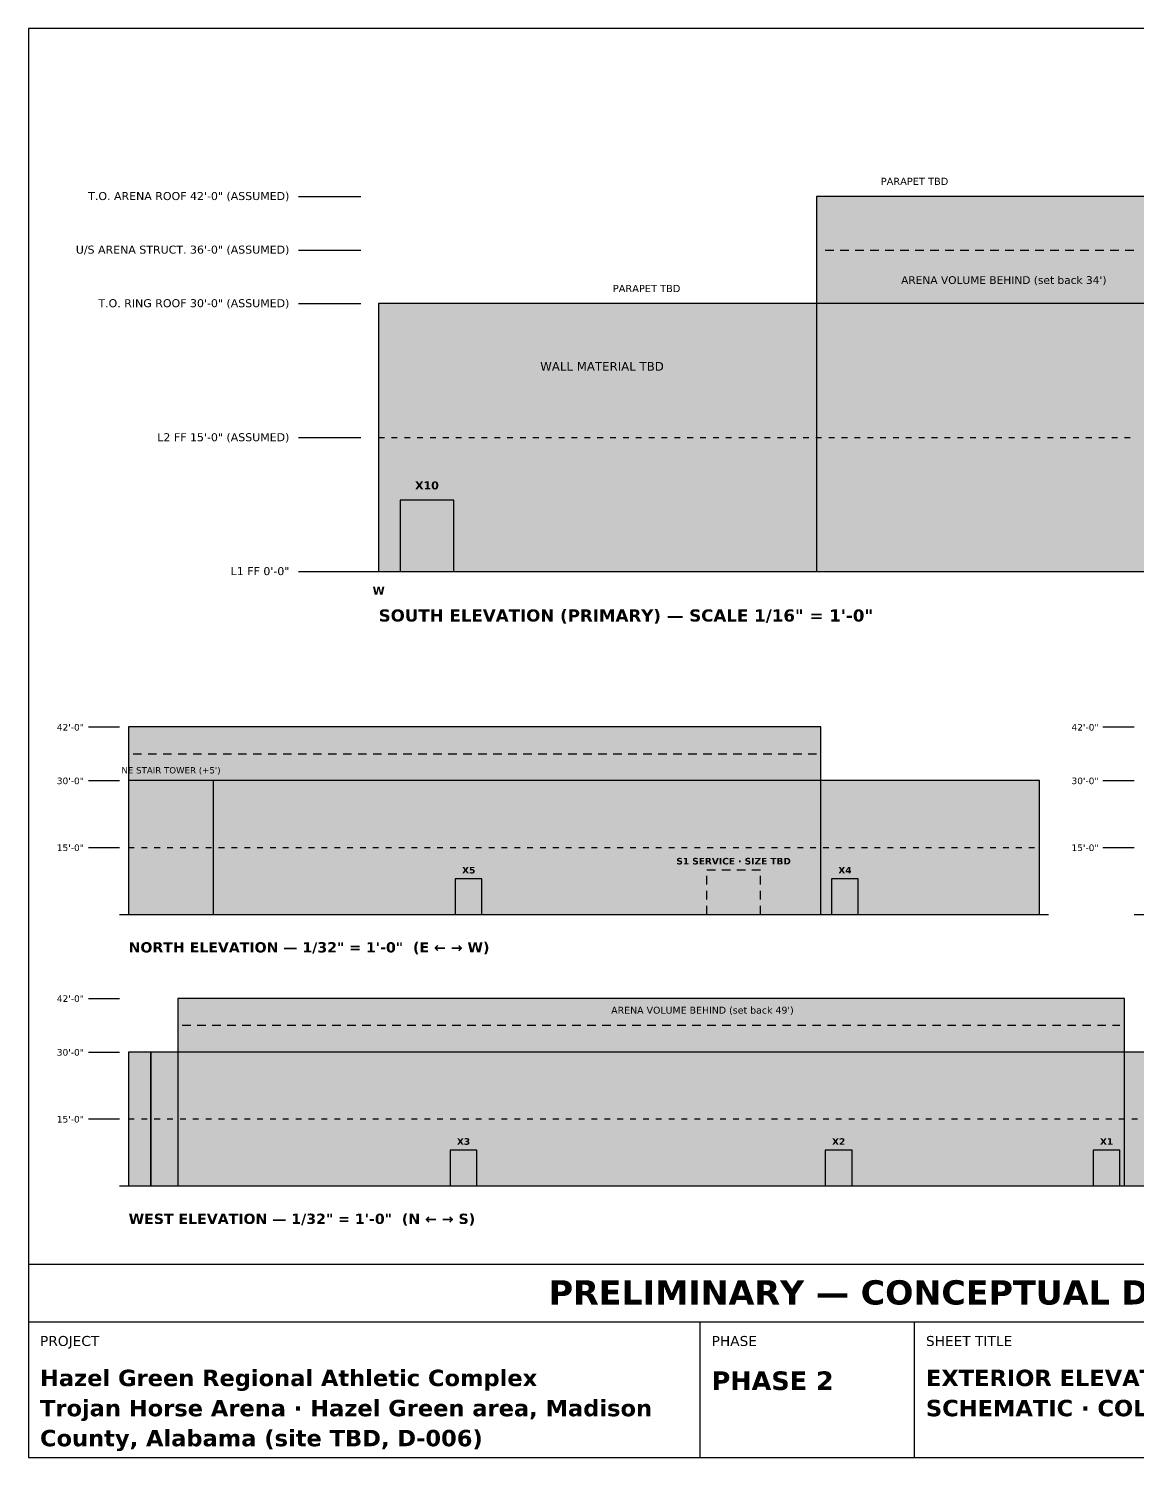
# Model space of a CAD drawing. Header units: inches. Extents: x 0.5 to 16.5, y 0.5 to 10.5.
# Drawn here: x 0.5 to 8.26, y 0.5 to 10.5 of the extents above; entities that cross this region are included whole.
import ezdxf
from ezdxf.enums import TextEntityAlignment as Align

# ---------------------------------------------------------------- set-up
doc = ezdxf.new("R2010")
doc.units = ezdxf.units.IN
doc.header["$MEASUREMENT"] = 0
for name, color, linetype in [('A-ELEV-DATM', 7, 'Continuous'), ('A-ELEV-DOOR', 7, 'Continuous'), ('A-ELEV-FILL', 7, 'Continuous'), ('A-ELEV-HIDN', 7, 'Continuous'), ('A-ELEV-IDEN', 7, 'Continuous'), ('A-ELEV-OTLN', 7, 'Continuous'), ('G-ANNO-TTLB', 7, 'Continuous')]:
    doc.layers.add(name, color=color, linetype=linetype)
doc.styles.add('KS-BOLD', font='DejaVuSans-Bold.ttf')
doc.styles.add('KS-REG', font='DejaVuSans.ttf')

msp = doc.modelspace()

# ---------------------------------------------------------------- hatches: boundary and pattern name
at = {"layer": 'A-ELEV-DOOR', "true_color": 0x5a5a5a}
for points in [[(3.1, 6.7), (3.475, 6.7), (3.475, 7.2), (3.1, 7.2)], [(3.486, 4.3), (3.673, 4.3), (3.673, 4.55), (3.486, 4.55)], [(6.119, 4.3), (6.306, 4.3), (6.306, 4.55), (6.119, 4.55)], [(3.45, 2.4), (3.638, 2.4), (3.638, 2.65), (3.45, 2.65)], [(6.075, 2.4), (6.263, 2.4), (6.263, 2.65), (6.075, 2.65)], [(7.95, 2.4), (8.137, 2.4), (8.137, 2.65), (7.95, 2.65)]]:
    msp.add_hatch(color=7, dxfattribs=at).paths.add_polyline_path(points)
at = {"layer": 'A-ELEV-FILL', "true_color": 0xcdcdcd}
for points in [[(6.013, 6.7), (15.7, 6.7), (15.7, 9.325), (6.013, 9.325)], [(1.2, 4.3), (6.044, 4.3), (6.044, 5.612), (1.2, 5.612)], [(1.544, 2.4), (8.169, 2.4), (8.169, 3.712), (1.544, 3.712)]]:
    msp.add_hatch(color=7, dxfattribs=at).paths.add_polyline_path(points)
at = {"layer": 'A-ELEV-FILL', "true_color": 0xe4e4e4}
for points in [[(2.95, 6.7), (15.7, 6.7), (15.7, 8.575), (2.95, 8.575)], [(1.2, 4.3), (7.575, 4.3), (7.575, 5.237), (1.2, 5.237)], [(1.2, 4.3), (1.794, 4.3), (1.794, 5.237), (1.2, 5.237)], [(1.2, 2.4), (1.356, 2.4), (1.356, 3.337), (1.2, 3.337)], [(1.356, 2.4), (9.231, 2.4), (9.231, 3.337), (1.356, 3.337)]]:
    msp.add_hatch(color=7, dxfattribs=at).paths.add_polyline_path(points)

# ---------------------------------------------------------------- linework, layer by layer
at = {"layer": 'A-ELEV-DATM'}
for p, q in [((2.388, 9.325), (2.825, 9.325)), ((2.388, 8.95), (2.825, 8.95)), ((2.388, 8.575), (2.825, 8.575)), ((2.388, 7.638), (2.825, 7.638)), ((2.388, 6.7), (2.825, 6.7)), ((0.919, 5.612), (1.137, 5.612)), ((8.019, 5.612), (8.238, 5.612)), ((0.919, 5.237), (1.137, 5.237)), ((8.019, 5.237), (8.238, 5.237)), ((0.919, 4.769), (1.137, 4.769)), ((8.019, 4.769), (8.238, 4.769)), ((0.919, 3.712), (1.137, 3.712)), ((0.919, 3.337), (1.137, 3.337)), ((0.919, 2.869), (1.137, 2.869))]:
    msp.add_line(p, q, dxfattribs=at)
at = {"layer": 'A-ELEV-DOOR'}
for p, q in [((5.247, 4.612), (5.307, 4.612)), ((5.352, 4.612), (5.412, 4.612)), ((5.457, 4.612), (5.517, 4.612)), ((5.562, 4.612), (5.622, 4.612)), ((5.247, 4.51), (5.247, 4.57)), ((5.622, 4.51), (5.622, 4.57)), ((5.247, 4.405), (5.247, 4.465)), ((5.622, 4.405), (5.622, 4.465)), ((5.247, 4.3), (5.247, 4.36)), ((5.622, 4.3), (5.622, 4.36))]:
    msp.add_line(p, q, dxfattribs=at)
for points in [[(3.1, 6.7), (3.475, 6.7), (3.475, 7.2), (3.1, 7.2)], [(3.486, 4.3), (3.673, 4.3), (3.673, 4.55), (3.486, 4.55)], [(6.119, 4.3), (6.306, 4.3), (6.306, 4.55), (6.119, 4.55)], [(3.45, 2.4), (3.638, 2.4), (3.638, 2.65), (3.45, 2.65)], [(6.075, 2.4), (6.263, 2.4), (6.263, 2.65), (6.075, 2.65)], [(7.95, 2.4), (8.137, 2.4), (8.137, 2.65), (7.95, 2.65)]]:
    msp.add_lwpolyline(points, close=True, dxfattribs=at)
at = {"layer": 'A-ELEV-HIDN'}
for p, q in [((6.075, 8.95), (6.135, 8.95)), ((6.18, 8.95), (6.24, 8.95)), ((6.285, 8.95), (6.345, 8.95)), ((6.39, 8.95), (6.45, 8.95)), ((6.495, 8.95), (6.555, 8.95)), ((6.6, 8.95), (6.66, 8.95)), ((6.705, 8.95), (6.765, 8.95)), ((6.81, 8.95), (6.87, 8.95)), ((6.915, 8.95), (6.975, 8.95)), ((7.02, 8.95), (7.08, 8.95)), ((7.125, 8.95), (7.185, 8.95)), ((7.23, 8.95), (7.29, 8.95)), ((7.335, 8.95), (7.395, 8.95)), ((7.44, 8.95), (7.5, 8.95)), ((7.545, 8.95), (7.605, 8.95)), ((7.65, 8.95), (7.71, 8.95)), ((7.755, 8.95), (7.815, 8.95)), ((7.86, 8.95), (7.92, 8.95)), ((7.965, 8.95), (8.025, 8.95)), ((8.07, 8.95), (8.13, 8.95)), ((8.175, 8.95), (8.235, 8.95)), ((2.95, 7.638), (2.99, 7.638)), ((3.04, 7.638), (3.08, 7.638)), ((3.13, 7.638), (3.17, 7.638)), ((3.22, 7.638), (3.26, 7.638)), ((3.31, 7.638), (3.35, 7.638)), ((3.4, 7.638), (3.44, 7.638)), ((3.49, 7.638), (3.53, 7.638)), ((3.58, 7.638), (3.62, 7.638)), ((3.67, 7.638), (3.71, 7.638)), ((3.76, 7.638), (3.8, 7.638)), ((3.85, 7.638), (3.89, 7.638)), ((3.94, 7.638), (3.98, 7.638)), ((4.03, 7.638), (4.07, 7.638)), ((4.12, 7.638), (4.16, 7.638)), ((4.21, 7.638), (4.25, 7.638)), ((4.3, 7.638), (4.34, 7.638)), ((4.39, 7.638), (4.43, 7.638)), ((4.48, 7.638), (4.52, 7.638)), ((4.57, 7.638), (4.61, 7.638)), ((4.66, 7.638), (4.7, 7.638)), ((4.75, 7.638), (4.79, 7.638)), ((4.84, 7.638), (4.88, 7.638)), ((4.93, 7.638), (4.97, 7.638)), ((5.02, 7.638), (5.06, 7.638)), ((5.11, 7.638), (5.15, 7.638)), ((5.2, 7.638), (5.24, 7.638)), ((5.29, 7.638), (5.33, 7.638)), ((5.38, 7.638), (5.42, 7.638)), ((5.47, 7.638), (5.51, 7.638)), ((5.56, 7.638), (5.6, 7.638)), ((5.65, 7.638), (5.69, 7.638)), ((5.74, 7.638), (5.78, 7.638)), ((5.83, 7.638), (5.87, 7.638)), ((5.92, 7.638), (5.96, 7.638)), ((6.01, 7.638), (6.05, 7.638)), ((6.1, 7.638), (6.14, 7.638)), ((6.19, 7.638), (6.23, 7.638)), ((6.28, 7.638), (6.32, 7.638)), ((6.37, 7.638), (6.41, 7.638)), ((6.46, 7.638), (6.5, 7.638)), ((6.55, 7.638), (6.59, 7.638)), ((6.64, 7.638), (6.68, 7.638)), ((6.73, 7.638), (6.77, 7.638)), ((6.82, 7.638), (6.86, 7.638)), ((6.91, 7.638), (6.95, 7.638)), ((7, 7.638), (7.04, 7.638)), ((7.09, 7.638), (7.13, 7.638)), ((7.18, 7.638), (7.22, 7.638)), ((7.27, 7.638), (7.31, 7.638)), ((7.36, 7.638), (7.4, 7.638)), ((7.45, 7.638), (7.49, 7.638)), ((7.54, 7.638), (7.58, 7.638)), ((7.63, 7.638), (7.67, 7.638)), ((7.72, 7.638), (7.76, 7.638)), ((7.81, 7.638), (7.85, 7.638)), ((7.9, 7.638), (7.94, 7.638)), ((7.99, 7.638), (8.03, 7.638)), ((8.08, 7.638), (8.12, 7.638)), ((8.17, 7.638), (8.21, 7.638)), ((1.231, 5.425), (1.291, 5.425)), ((1.336, 5.425), (1.396, 5.425)), ((1.441, 5.425), (1.501, 5.425)), ((1.546, 5.425), (1.606, 5.425)), ((1.651, 5.425), (1.711, 5.425)), ((1.756, 5.425), (1.816, 5.425)), ((1.861, 5.425), (1.921, 5.425)), ((1.966, 5.425), (2.026, 5.425)), ((2.071, 5.425), (2.131, 5.425)), ((2.176, 5.425), (2.236, 5.425)), ((2.281, 5.425), (2.341, 5.425)), ((2.386, 5.425), (2.446, 5.425)), ((2.491, 5.425), (2.551, 5.425)), ((2.596, 5.425), (2.656, 5.425)), ((2.701, 5.425), (2.761, 5.425)), ((2.806, 5.425), (2.866, 5.425)), ((2.911, 5.425), (2.971, 5.425)), ((3.016, 5.425), (3.076, 5.425)), ((3.121, 5.425), (3.181, 5.425)), ((3.226, 5.425), (3.286, 5.425)), ((3.331, 5.425), (3.391, 5.425)), ((3.436, 5.425), (3.496, 5.425)), ((3.541, 5.425), (3.601, 5.425)), ((3.646, 5.425), (3.706, 5.425)), ((3.751, 5.425), (3.811, 5.425)), ((3.856, 5.425), (3.916, 5.425)), ((3.961, 5.425), (4.021, 5.425)), ((4.066, 5.425), (4.126, 5.425)), ((4.171, 5.425), (4.231, 5.425)), ((4.276, 5.425), (4.336, 5.425)), ((4.381, 5.425), (4.441, 5.425)), ((4.486, 5.425), (4.546, 5.425)), ((4.591, 5.425), (4.651, 5.425)), ((4.696, 5.425), (4.756, 5.425)), ((4.801, 5.425), (4.861, 5.425)), ((4.906, 5.425), (4.966, 5.425)), ((5.011, 5.425), (5.071, 5.425)), ((5.116, 5.425), (5.176, 5.425)), ((5.221, 5.425), (5.281, 5.425)), ((5.326, 5.425), (5.386, 5.425)), ((5.431, 5.425), (5.491, 5.425)), ((5.536, 5.425), (5.596, 5.425)), ((5.641, 5.425), (5.701, 5.425)), ((5.746, 5.425), (5.806, 5.425)), ((5.851, 5.425), (5.911, 5.425)), ((5.956, 5.425), (6.013, 5.425)), ((1.2, 4.769), (1.24, 4.769)), ((1.29, 4.769), (1.33, 4.769)), ((1.38, 4.769), (1.42, 4.769)), ((1.47, 4.769), (1.51, 4.769)), ((1.56, 4.769), (1.6, 4.769)), ((1.65, 4.769), (1.69, 4.769)), ((1.74, 4.769), (1.78, 4.769)), ((1.83, 4.769), (1.87, 4.769)), ((1.92, 4.769), (1.96, 4.769)), ((2.01, 4.769), (2.05, 4.769)), ((2.1, 4.769), (2.14, 4.769)), ((2.19, 4.769), (2.23, 4.769)), ((2.28, 4.769), (2.32, 4.769)), ((2.37, 4.769), (2.41, 4.769)), ((2.46, 4.769), (2.5, 4.769)), ((2.55, 4.769), (2.59, 4.769)), ((2.64, 4.769), (2.68, 4.769)), ((2.73, 4.769), (2.77, 4.769)), ((2.82, 4.769), (2.86, 4.769)), ((2.91, 4.769), (2.95, 4.769)), ((3, 4.769), (3.04, 4.769)), ((3.09, 4.769), (3.13, 4.769)), ((3.18, 4.769), (3.22, 4.769)), ((3.27, 4.769), (3.31, 4.769)), ((3.36, 4.769), (3.4, 4.769)), ((3.45, 4.769), (3.49, 4.769)), ((3.54, 4.769), (3.58, 4.769)), ((3.63, 4.769), (3.67, 4.769)), ((3.72, 4.769), (3.76, 4.769)), ((3.81, 4.769), (3.85, 4.769)), ((3.9, 4.769), (3.94, 4.769)), ((3.99, 4.769), (4.03, 4.769)), ((4.08, 4.769), (4.12, 4.769)), ((4.17, 4.769), (4.21, 4.769)), ((4.26, 4.769), (4.3, 4.769)), ((4.35, 4.769), (4.39, 4.769)), ((4.44, 4.769), (4.48, 4.769)), ((4.53, 4.769), (4.57, 4.769)), ((4.62, 4.769), (4.66, 4.769)), ((4.71, 4.769), (4.75, 4.769)), ((4.8, 4.769), (4.84, 4.769)), ((4.89, 4.769), (4.93, 4.769)), ((4.98, 4.769), (5.02, 4.769)), ((5.07, 4.769), (5.11, 4.769)), ((5.16, 4.769), (5.2, 4.769)), ((5.25, 4.769), (5.29, 4.769)), ((5.34, 4.769), (5.38, 4.769)), ((5.43, 4.769), (5.47, 4.769)), ((5.52, 4.769), (5.56, 4.769)), ((5.61, 4.769), (5.65, 4.769)), ((5.7, 4.769), (5.74, 4.769)), ((5.79, 4.769), (5.83, 4.769)), ((5.88, 4.769), (5.92, 4.769)), ((5.97, 4.769), (6.01, 4.769)), ((6.06, 4.769), (6.1, 4.769)), ((6.15, 4.769), (6.19, 4.769)), ((6.24, 4.769), (6.28, 4.769)), ((6.33, 4.769), (6.37, 4.769)), ((6.42, 4.769), (6.46, 4.769)), ((6.51, 4.769), (6.55, 4.769)), ((6.6, 4.769), (6.64, 4.769)), ((6.69, 4.769), (6.73, 4.769)), ((6.78, 4.769), (6.82, 4.769)), ((6.87, 4.769), (6.91, 4.769)), ((6.96, 4.769), (7, 4.769)), ((7.05, 4.769), (7.09, 4.769)), ((7.14, 4.769), (7.18, 4.769)), ((7.23, 4.769), (7.27, 4.769)), ((7.32, 4.769), (7.36, 4.769)), ((7.41, 4.769), (7.45, 4.769)), ((7.5, 4.769), (7.54, 4.769)), ((1.575, 3.525), (1.635, 3.525)), ((1.68, 3.525), (1.74, 3.525)), ((1.785, 3.525), (1.845, 3.525)), ((1.89, 3.525), (1.95, 3.525)), ((1.995, 3.525), (2.055, 3.525)), ((2.1, 3.525), (2.16, 3.525)), ((2.205, 3.525), (2.265, 3.525)), ((2.31, 3.525), (2.37, 3.525)), ((2.415, 3.525), (2.475, 3.525)), ((2.52, 3.525), (2.58, 3.525)), ((2.625, 3.525), (2.685, 3.525)), ((2.73, 3.525), (2.79, 3.525)), ((2.835, 3.525), (2.895, 3.525)), ((2.94, 3.525), (3, 3.525)), ((3.045, 3.525), (3.105, 3.525)), ((3.15, 3.525), (3.21, 3.525)), ((3.255, 3.525), (3.315, 3.525)), ((3.36, 3.525), (3.42, 3.525)), ((3.465, 3.525), (3.525, 3.525)), ((3.57, 3.525), (3.63, 3.525)), ((3.675, 3.525), (3.735, 3.525)), ((3.78, 3.525), (3.84, 3.525)), ((3.885, 3.525), (3.945, 3.525)), ((3.99, 3.525), (4.05, 3.525)), ((4.095, 3.525), (4.155, 3.525)), ((4.2, 3.525), (4.26, 3.525)), ((4.305, 3.525), (4.365, 3.525)), ((4.41, 3.525), (4.47, 3.525)), ((4.515, 3.525), (4.575, 3.525)), ((4.62, 3.525), (4.68, 3.525)), ((4.725, 3.525), (4.785, 3.525)), ((4.83, 3.525), (4.89, 3.525)), ((4.935, 3.525), (4.995, 3.525)), ((5.04, 3.525), (5.1, 3.525)), ((5.145, 3.525), (5.205, 3.525)), ((5.25, 3.525), (5.31, 3.525)), ((5.355, 3.525), (5.415, 3.525)), ((5.46, 3.525), (5.52, 3.525)), ((5.565, 3.525), (5.625, 3.525)), ((5.67, 3.525), (5.73, 3.525)), ((5.775, 3.525), (5.835, 3.525)), ((5.88, 3.525), (5.94, 3.525)), ((5.985, 3.525), (6.045, 3.525)), ((6.09, 3.525), (6.15, 3.525)), ((6.195, 3.525), (6.255, 3.525)), ((6.3, 3.525), (6.36, 3.525)), ((6.405, 3.525), (6.465, 3.525)), ((6.51, 3.525), (6.57, 3.525)), ((6.615, 3.525), (6.675, 3.525)), ((6.72, 3.525), (6.78, 3.525)), ((6.825, 3.525), (6.885, 3.525)), ((6.93, 3.525), (6.99, 3.525)), ((7.035, 3.525), (7.095, 3.525)), ((7.14, 3.525), (7.2, 3.525)), ((7.245, 3.525), (7.305, 3.525)), ((7.35, 3.525), (7.41, 3.525)), ((7.455, 3.525), (7.515, 3.525)), ((7.56, 3.525), (7.62, 3.525)), ((7.665, 3.525), (7.725, 3.525)), ((7.77, 3.525), (7.83, 3.525)), ((7.875, 3.525), (7.935, 3.525)), ((7.98, 3.525), (8.04, 3.525)), ((8.085, 3.525), (8.137, 3.525)), ((1.2, 2.869), (1.24, 2.869)), ((1.29, 2.869), (1.33, 2.869)), ((1.38, 2.869), (1.42, 2.869)), ((1.47, 2.869), (1.51, 2.869)), ((1.56, 2.869), (1.6, 2.869)), ((1.65, 2.869), (1.69, 2.869)), ((1.74, 2.869), (1.78, 2.869)), ((1.83, 2.869), (1.87, 2.869)), ((1.92, 2.869), (1.96, 2.869)), ((2.01, 2.869), (2.05, 2.869)), ((2.1, 2.869), (2.14, 2.869)), ((2.19, 2.869), (2.23, 2.869)), ((2.28, 2.869), (2.32, 2.869)), ((2.37, 2.869), (2.41, 2.869)), ((2.46, 2.869), (2.5, 2.869)), ((2.55, 2.869), (2.59, 2.869)), ((2.64, 2.869), (2.68, 2.869)), ((2.73, 2.869), (2.77, 2.869)), ((2.82, 2.869), (2.86, 2.869)), ((2.91, 2.869), (2.95, 2.869)), ((3, 2.869), (3.04, 2.869)), ((3.09, 2.869), (3.13, 2.869)), ((3.18, 2.869), (3.22, 2.869)), ((3.27, 2.869), (3.31, 2.869)), ((3.36, 2.869), (3.4, 2.869)), ((3.45, 2.869), (3.49, 2.869)), ((3.54, 2.869), (3.58, 2.869)), ((3.63, 2.869), (3.67, 2.869)), ((3.72, 2.869), (3.76, 2.869)), ((3.81, 2.869), (3.85, 2.869)), ((3.9, 2.869), (3.94, 2.869)), ((3.99, 2.869), (4.03, 2.869)), ((4.08, 2.869), (4.12, 2.869)), ((4.17, 2.869), (4.21, 2.869)), ((4.26, 2.869), (4.3, 2.869)), ((4.35, 2.869), (4.39, 2.869)), ((4.44, 2.869), (4.48, 2.869)), ((4.53, 2.869), (4.57, 2.869)), ((4.62, 2.869), (4.66, 2.869)), ((4.71, 2.869), (4.75, 2.869)), ((4.8, 2.869), (4.84, 2.869)), ((4.89, 2.869), (4.93, 2.869)), ((4.98, 2.869), (5.02, 2.869)), ((5.07, 2.869), (5.11, 2.869)), ((5.16, 2.869), (5.2, 2.869)), ((5.25, 2.869), (5.29, 2.869)), ((5.34, 2.869), (5.38, 2.869)), ((5.43, 2.869), (5.47, 2.869)), ((5.52, 2.869), (5.56, 2.869)), ((5.61, 2.869), (5.65, 2.869)), ((5.7, 2.869), (5.74, 2.869)), ((5.79, 2.869), (5.83, 2.869)), ((5.88, 2.869), (5.92, 2.869)), ((5.97, 2.869), (6.01, 2.869)), ((6.06, 2.869), (6.1, 2.869)), ((6.15, 2.869), (6.19, 2.869)), ((6.24, 2.869), (6.28, 2.869)), ((6.33, 2.869), (6.37, 2.869)), ((6.42, 2.869), (6.46, 2.869)), ((6.51, 2.869), (6.55, 2.869)), ((6.6, 2.869), (6.64, 2.869)), ((6.69, 2.869), (6.73, 2.869)), ((6.78, 2.869), (6.82, 2.869)), ((6.87, 2.869), (6.91, 2.869)), ((6.96, 2.869), (7, 2.869)), ((7.05, 2.869), (7.09, 2.869)), ((7.14, 2.869), (7.18, 2.869)), ((7.23, 2.869), (7.27, 2.869)), ((7.32, 2.869), (7.36, 2.869)), ((7.41, 2.869), (7.45, 2.869)), ((7.5, 2.869), (7.54, 2.869)), ((7.59, 2.869), (7.63, 2.869)), ((7.68, 2.869), (7.72, 2.869)), ((7.77, 2.869), (7.81, 2.869)), ((7.86, 2.869), (7.9, 2.869)), ((7.95, 2.869), (7.99, 2.869)), ((8.04, 2.869), (8.08, 2.869)), ((8.13, 2.869), (8.17, 2.869)), ((8.22, 2.869), (8.26, 2.869))]:
    msp.add_line(p, q, dxfattribs=at)
at = {"layer": 'A-ELEV-OTLN'}
for p, q in [((2.7, 6.7), (15.95, 6.7)), ((1.137, 4.3), (7.638, 4.3)), ((8.238, 4.3), (16.394, 4.3)), ((1.137, 2.4), (9.294, 2.4))]:
    msp.add_line(p, q, dxfattribs=at)
for points in [[(6.013, 6.7), (15.7, 6.7), (15.7, 9.325), (6.013, 9.325)], [(2.95, 6.7), (15.7, 6.7), (15.7, 8.575), (2.95, 8.575)], [(1.2, 4.3), (6.044, 4.3), (6.044, 5.612), (1.2, 5.612)], [(1.2, 4.3), (7.575, 4.3), (7.575, 5.237), (1.2, 5.237)], [(1.2, 4.3), (1.794, 4.3), (1.794, 5.237), (1.2, 5.237)], [(1.544, 2.4), (8.169, 2.4), (8.169, 3.712), (1.544, 3.712)], [(1.2, 2.4), (1.356, 2.4), (1.356, 3.337), (1.2, 3.337)], [(1.356, 2.4), (9.231, 2.4), (9.231, 3.337), (1.356, 3.337)]]:
    msp.add_lwpolyline(points, close=True, dxfattribs=at)
at = {"layer": 'G-ANNO-TTLB'}
for p, q in [((0.5, 1.45), (16.5, 1.45)), ((5.2, 0.5), (5.2, 1.45)), ((6.7, 0.5), (6.7, 1.45))]:
    msp.add_line(p, q, dxfattribs=at)
for points in [[(0.5, 0.5), (16.5, 0.5), (16.5, 10.5), (0.5, 10.5)], [(0.5, 1.45), (16.5, 1.45), (16.5, 1.85), (0.5, 1.85)]]:
    msp.add_lwpolyline(points, close=True, dxfattribs=at)

# ---------------------------------------------------------------- texts
at = {"layer": 'A-ELEV-DATM', "style": 'KS-REG'}
for s, height, p in [('T.O. ARENA ROOF 42\'-0" (ASSUMED)', 0.056, (2.325, 9.3)), ('U/S ARENA STRUCT. 36\'-0" (ASSUMED)', 0.056, (2.325, 8.925)), ('T.O. RING ROOF 30\'-0" (ASSUMED)', 0.056, (2.325, 8.55)), ('L2 FF 15\'-0" (ASSUMED)', 0.056, (2.325, 7.612)), ('L1 FF 0\'-0"', 0.056, (2.325, 6.675)), ('42\'-0"', 0.046, (0.887, 5.587)), ('42\'-0"', 0.046, (7.988, 5.587)), ('30\'-0"', 0.046, (0.887, 5.212)), ('30\'-0"', 0.046, (7.988, 5.212)), ('15\'-0"', 0.046, (0.887, 4.744)), ('15\'-0"', 0.046, (7.988, 4.744)), ('42\'-0"', 0.046, (0.887, 3.688)), ('30\'-0"', 0.046, (0.887, 3.312)), ('15\'-0"', 0.046, (0.887, 2.844))]:
    msp.add_text(s, height=height, dxfattribs=at).set_placement(p, align=Align.RIGHT)
at = {"layer": 'A-ELEV-IDEN'}
for s, height, style, p in [('PARAPET TBD', 0.05, 'KS-REG', (6.7, 9.406)), ('PARAPET TBD', 0.05, 'KS-REG', (4.825, 8.656)), ("ARENA VOLUME BEHIND (set back 34')", 0.054, 'KS-REG', (7.325, 8.713)), ('WALL MATERIAL TBD', 0.06, 'KS-REG', (4.513, 8.106)), ('X10', 0.056, 'KS-BOLD', (3.288, 7.275)), ('W', 0.056, 'KS-BOLD', (2.95, 6.538)), ("NE STAIR TOWER (+5')", 0.044, 'KS-REG', (1.497, 5.287)), ('X5', 0.046, 'KS-BOLD', (3.58, 4.587)), ('S1 SERVICE · SIZE TBD', 0.046, 'KS-BOLD', (5.434, 4.65)), ('X4', 0.046, 'KS-BOLD', (6.213, 4.587)), ("ARENA VOLUME BEHIND (set back 49')", 0.048, 'KS-REG', (5.216, 3.606)), ('X3', 0.046, 'KS-BOLD', (3.544, 2.688)), ('X2', 0.046, 'KS-BOLD', (6.169, 2.688)), ('X1', 0.046, 'KS-BOLD', (8.044, 2.688))]:
    msp.add_text(s, height=height, dxfattribs=dict(at, style=style)).set_placement(p, align=Align.CENTER)
at = {"layer": 'A-ELEV-IDEN', "style": 'KS-BOLD'}
for s, height, p in [('SOUTH ELEVATION (PRIMARY) — SCALE 1/16" = 1\'-0"', 0.085, (2.95, 6.35)), ('NORTH ELEVATION — 1/32" = 1\'-0"  (E ← → W)', 0.072, (1.2, 4.034)), ('WEST ELEVATION — 1/32" = 1\'-0"  (N ← → S)', 0.072, (1.2, 2.134))]:
    msp.add_text(s, height=height, dxfattribs=at).set_placement(p)
at = {"layer": 'G-ANNO-TTLB', "style": 'KS-BOLD'}
msp.add_text('PRELIMINARY — CONCEPTUAL DESIGN — NOT FOR CONSTRUCTION', height=0.17, dxfattribs=at).set_placement((8.5, 1.57), align=Align.CENTER)
at = {"layer": 'G-ANNO-TTLB'}
for s, height, style, p in [('PROJECT', 0.07, 'KS-REG', (0.58, 1.28)), ('PHASE', 0.07, 'KS-REG', (5.28, 1.28)), ('SHEET TITLE', 0.07, 'KS-REG', (6.78, 1.28)), ('Hazel Green Regional Athletic Complex', 0.115, 'KS-BOLD', (0.58, 0.999)), ('PHASE 2', 0.13, 'KS-BOLD', (5.28, 0.972)), ('EXTERIOR ELEVATIONS', 0.115, 'KS-BOLD', (6.78, 0.999)), ('Trojan Horse Arena · Hazel Green area, Madison', 0.115, 'KS-BOLD', (0.58, 0.788)), ('SCHEMATIC · COLOR', 0.115, 'KS-BOLD', (6.78, 0.788)), ('County, Alabama (site TBD, D-006)', 0.115, 'KS-BOLD', (0.58, 0.578))]:
    msp.add_text(s, height=height, dxfattribs=dict(at, style=style)).set_placement(p)

doc.saveas('drawing.dxf')
